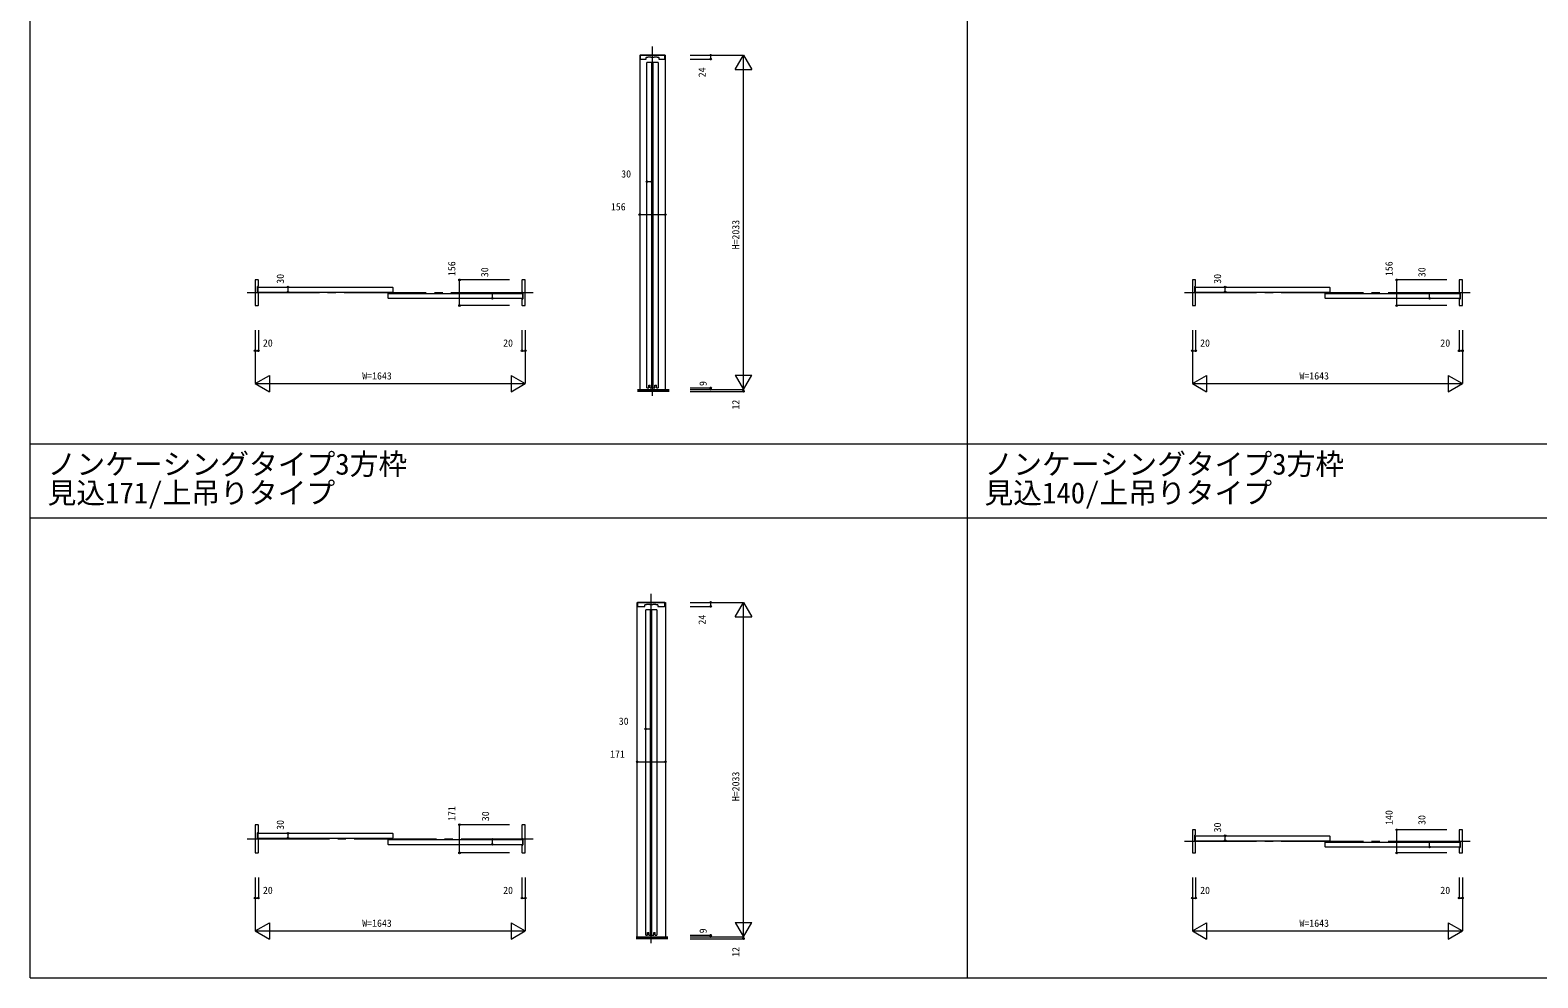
# Model space of a CAD drawing. Units: millimetres, scale not verified. Extents: x -14341 to 14341, y -10000 to 10000.
# Drawn here: x -14341 to -5171, y -10000 to -4235 of the extents above; entities that cross this region are included whole.
import ezdxf
from ezdxf.enums import TextEntityAlignment as Align

# ---------------------------------------------------------------- set-up
doc = ezdxf.new("R2010")
doc.units = ezdxf.units.MM
doc.header["$LTSCALE"] = 50
doc.linetypes.add('USER1', pattern=[13, 10, -1, 1, -1])
doc.layers.add('0-0_0', color=7, linetype='Continuous')
for name, color, linetype, lineweight in [('0-1_YKK_F1', 7, 'Continuous', 18), ('0-4_YKK_N1', 2, 'Continuous', 18), ('0-5_YKK_B1', 4, 'Continuous', 18), ('0-6_YKK_Z1', 7, 'Continuous', 18)]:
    doc.layers.add(name, color=color, linetype=linetype, lineweight=lineweight)
doc.styles.add('ＭＳ ゴシック', font='')
doc.styles.get('ＭＳ ゴシック').set_extended_font_data('MS Gothic')

msp = doc.modelspace()

# ---------------------------------------------------------------- linework, layer by layer
at = {"layer": '0-1_YKK_F1'}
for p, q in [((-14340.51, -10000), (-14340.51, 10000)), ((-8640.51, -10000), (-8640.51, 9500)), ((-14340.51, -6752.5), (14159.49, -6752.5)), ((-14340.51, -7202.5), (14159.49, -7202.5)), ((-14340.51, -10000), (14340.51, -10000))]:
    msp.add_line(p, q, dxfattribs=at)
at = {"layer": '0-4_YKK_N1'}
for p, q in [((-10327.26, -4387.5), (-10002.26, -4387.5)), ((-10202.26, -4387.5), (-10202.26, -4411.5)), ((-10052.26, -4474.1), (-10002.26, -4387.5)), ((-10002.26, -6420.5), (-10002.26, -4387.5)), ((-10002.26, -4387.5), (-9952.26, -4474.1)), ((-10327.26, -4411.5), (-10202.26, -4411.5)), ((-10052.26, -4474.1), (-9952.26, -4474.1)), ((-10589.26, -5156.88), (-10559.26, -5156.88)), ((-10633.26, -5356.88), (-10477.26, -5356.88)), ((-11729.23, -5910.49), (-11729.23, -5754.49)), ((-11424.23, -5754.49), (-11729.23, -5754.49)), ((-6029.23, -5910.49), (-6029.23, -5754.49)), ((-5724.23, -5754.49), (-6029.23, -5754.49)), ((-12772.23, -5828.49), (-12772.23, -5798.49)), ((-11529.23, -5866.49), (-11529.23, -5836.49)), ((-7072.23, -5828.49), (-7072.23, -5798.49)), ((-5829.23, -5866.49), (-5829.23, -5836.49)), ((-11424.23, -5910.49), (-11729.23, -5910.49)), ((-5724.23, -5910.49), (-6029.23, -5910.49)), ((-12972.29, -6060.49), (-12972.29, -6385.49)), ((-12952.29, -6060.49), (-12952.29, -6185.49)), ((-11329.29, -6060.49), (-11329.29, -6385.49)), ((-7272.29, -6060.49), (-7272.29, -6385.49)), ((-7252.29, -6060.49), (-7252.29, -6185.49)), ((-5629.29, -6060.49), (-5629.29, -6385.49)), ((-12972.29, -6185.49), (-12952.29, -6185.49)), ((-7272.29, -6185.49), (-7252.29, -6185.49)), ((-12972.29, -6385.49), (-12885.69, -6335.49)), ((-12972.29, -6385.49), (-11329.29, -6385.49)), ((-12972.29, -6385.49), (-12885.69, -6435.49)), ((-12885.69, -6335.49), (-12885.69, -6435.49)), ((-11415.89, -6335.49), (-11415.89, -6435.49)), ((-11415.89, -6335.49), (-11329.29, -6385.49)), ((-11415.89, -6435.49), (-11329.29, -6385.49)), ((-10052.26, -6333.9), (-9952.26, -6333.9)), ((-10052.26, -6333.9), (-10002.26, -6420.5)), ((-10002.26, -6420.5), (-9952.26, -6333.9)), ((-7272.29, -6385.49), (-7185.69, -6335.49)), ((-7272.29, -6385.49), (-5629.29, -6385.49)), ((-7272.29, -6385.49), (-7185.69, -6435.49)), ((-7185.69, -6335.49), (-7185.69, -6435.49)), ((-5715.89, -6335.49), (-5715.89, -6435.49)), ((-5715.89, -6335.49), (-5629.29, -6385.49)), ((-5715.89, -6435.49), (-5629.29, -6385.49)), ((-10327.26, -6420.5), (-10002.26, -6420.5)), ((-10327.26, -6432.5), (-10002.26, -6432.5)), ((-10002.26, -6420.5), (-10002.26, -6432.5)), ((-10327.26, -7716.69), (-10002.26, -7716.69)), ((-10327.26, -7740.69), (-10202.26, -7740.69)), ((-10202.26, -7716.69), (-10202.26, -7740.69)), ((-10052.26, -7803.3), (-10002.26, -7716.69)), ((-10002.26, -9749.69), (-10002.26, -7716.69)), ((-10002.26, -7716.69), (-9952.26, -7803.3)), ((-10052.26, -7803.3), (-9952.26, -7803.3)), ((-10596.76, -8486.07), (-10566.76, -8486.07)), ((-10648.26, -8686.07), (-10477.26, -8686.07)), ((-11729.23, -9239.68), (-11729.23, -9068.68)), ((-11424.23, -9068.68), (-11729.23, -9068.68)), ((-12772.23, -9150.18), (-12772.23, -9120.18)), ((-11529.23, -9188.18), (-11529.23, -9158.18)), ((-7072.23, -9165.68), (-7072.23, -9135.68)), ((-6029.23, -9239.68), (-6029.23, -9099.68)), ((-5724.23, -9099.68), (-6029.23, -9099.68)), ((-11424.23, -9239.68), (-11729.23, -9239.68)), ((-5724.23, -9239.68), (-6029.23, -9239.68)), ((-5829.23, -9203.68), (-5829.23, -9173.68)), ((-12972.29, -9389.68), (-12972.29, -9714.68)), ((-12952.29, -9389.68), (-12952.29, -9514.68)), ((-11329.29, -9389.68), (-11329.29, -9714.68)), ((-7272.29, -9389.68), (-7272.29, -9714.68)), ((-7252.29, -9389.68), (-7252.29, -9514.68)), ((-5629.29, -9389.68), (-5629.29, -9714.68)), ((-12972.29, -9514.68), (-12952.29, -9514.68)), ((-7272.29, -9514.68), (-7252.29, -9514.68)), ((-12972.29, -9714.68), (-12885.69, -9664.68)), ((-12972.29, -9714.68), (-11329.29, -9714.68)), ((-12972.29, -9714.68), (-12885.69, -9764.68)), ((-12885.69, -9664.68), (-12885.69, -9764.68)), ((-11415.89, -9664.68), (-11415.89, -9764.68)), ((-11415.89, -9664.68), (-11329.29, -9714.68)), ((-11415.89, -9764.68), (-11329.29, -9714.68)), ((-10052.26, -9663.09), (-9952.26, -9663.09)), ((-10052.26, -9663.09), (-10002.26, -9749.69)), ((-10002.26, -9749.69), (-9952.26, -9663.09)), ((-7272.29, -9714.68), (-7185.69, -9664.68)), ((-7272.29, -9714.68), (-5629.29, -9714.68)), ((-7272.29, -9714.68), (-7185.69, -9764.68)), ((-7185.69, -9664.68), (-7185.69, -9764.68)), ((-5715.89, -9664.68), (-5715.89, -9764.68)), ((-5715.89, -9664.68), (-5629.29, -9714.68)), ((-5715.89, -9764.68), (-5629.29, -9714.68)), ((-10327.26, -9749.69), (-10002.26, -9749.69)), ((-10327.26, -9761.69), (-10002.26, -9761.69)), ((-10002.26, -9749.69), (-10002.26, -9761.69))]:
    msp.add_line(p, q, dxfattribs=at)
for points in [[(-11349.29, -6060.49), (-11349.29, -6185.49), (-11329.29, -6185.49)], [(-5649.29, -6060.49), (-5649.29, -6185.49), (-5629.29, -6185.49)], [(-10327.26, -6411.5), (-10202.26, -6411.5), (-10202.26, -6420.5)], [(-11349.29, -9389.68), (-11349.29, -9514.68), (-11329.29, -9514.68)], [(-5649.29, -9389.68), (-5649.29, -9514.68), (-5629.29, -9514.68)], [(-10327.26, -9740.69), (-10202.26, -9740.69), (-10202.26, -9749.69)]]:
    msp.add_lwpolyline(points, dxfattribs=at)
for centre in [(-10202.26, -4387.5), (-10202.26, -4411.5), (-10589.26, -5156.88), (-10559.26, -5156.88), (-10633.26, -5356.88), (-10477.26, -5356.88), (-11729.23, -5754.49), (-6029.23, -5754.49), (-12772.23, -5798.49), (-12772.23, -5828.49), (-11529.23, -5836.49), (-11529.23, -5866.49), (-7072.23, -5798.49), (-7072.23, -5828.49), (-5829.23, -5836.49), (-5829.23, -5866.49), (-11729.23, -5910.49), (-6029.23, -5910.49), (-12972.29, -6185.49), (-12952.29, -6185.49), (-11349.29, -6185.49), (-11329.29, -6185.49), (-7272.29, -6185.49), (-7252.29, -6185.49), (-5649.29, -6185.49), (-5629.29, -6185.49), (-10202.26, -6411.5), (-10202.26, -6420.5), (-10002.26, -6432.5), (-10202.26, -7716.69), (-10202.26, -7740.69), (-10596.76, -8486.07), (-10566.76, -8486.07), (-10648.26, -8686.07), (-10477.26, -8686.07), (-11729.23, -9068.68), (-12772.23, -9120.18), (-12772.23, -9150.18), (-11529.23, -9158.18), (-7072.23, -9135.68), (-7072.23, -9165.68), (-6029.23, -9099.68), (-5829.23, -9173.68), (-11729.23, -9239.68), (-11529.23, -9188.18), (-6029.23, -9239.68), (-5829.23, -9203.68), (-12972.29, -9514.68), (-12952.29, -9514.68), (-11349.29, -9514.68), (-11329.29, -9514.68), (-7272.29, -9514.68), (-7252.29, -9514.68), (-5649.29, -9514.68), (-5629.29, -9514.68), (-10202.26, -9740.69), (-10202.26, -9749.69), (-10002.26, -9761.69)]:
    msp.add_circle(centre, 5, dxfattribs=at)
at = {"layer": '0-5_YKK_B1'}
for p, q in [((-10633.26, -4387.5), (-10633.26, -6420.5)), ((-10633.26, -4387.5), (-10477.26, -4387.5)), ((-10477.26, -6420.3), (-10477.26, -4387.5)), ((-10559.26, -4431.5), (-10589.26, -4431.5)), ((-10589.26, -6411.5), (-10589.26, -4431.5)), ((-10559.26, -6411.5), (-10559.26, -4431.5)), ((-10521.26, -4431.5), (-10551.26, -4431.5)), ((-10551.26, -6411.5), (-10551.26, -4431.5)), ((-10521.26, -4431.5), (-10521.26, -6411.5)), ((-12952.23, -5792.49), (-12952.23, -5756.49)), ((-11349.23, -5756.49), (-11349.23, -5830.49)), ((-7252.23, -5792.49), (-7252.23, -5756.49)), ((-5649.23, -5756.49), (-5649.23, -5830.49)), ((-12957.23, -5831.49), (-12957.23, -5795.49)), ((-12955.73, -5800.49), (-12953.73, -5798.49)), ((-12955.73, -5800.49), (-12955.73, -5826.49)), ((-12955.73, -5826.49), (-12953.73, -5828.49)), ((-12955.23, -5793.49), (-12953.23, -5793.49)), ((-12953.23, -5833.49), (-12955.23, -5833.49)), ((-12953.73, -5798.49), (-12137.76, -5798.49)), ((-12953.73, -5828.49), (-12137.76, -5828.49)), ((-12952.23, -5908.49), (-12952.23, -5834.49)), ((-12165.76, -5838.49), (-12163.76, -5836.49)), ((-12165.76, -5838.49), (-12165.76, -5864.49)), ((-12165.76, -5864.49), (-12163.76, -5866.49)), ((-12163.76, -5836.49), (-11347.73, -5836.49)), ((-12163.76, -5866.49), (-11347.73, -5866.49)), ((-12137.76, -5798.49), (-12135.76, -5800.49)), ((-12137.76, -5828.49), (-12135.76, -5826.49)), ((-12135.76, -5800.49), (-12135.76, -5826.49)), ((-11348.23, -5831.49), (-11346.23, -5831.49)), ((-11347.73, -5836.49), (-11345.73, -5838.49)), ((-11347.73, -5866.49), (-11345.73, -5864.49)), ((-11345.73, -5838.49), (-11345.73, -5864.49)), ((-11344.23, -5833.49), (-11344.23, -5869.49)), ((-7257.23, -5831.49), (-7257.23, -5795.49)), ((-7255.73, -5800.49), (-7253.73, -5798.49)), ((-7255.73, -5800.49), (-7255.73, -5826.49)), ((-7255.73, -5826.49), (-7253.73, -5828.49)), ((-7255.23, -5793.49), (-7253.23, -5793.49)), ((-7253.23, -5833.49), (-7255.23, -5833.49)), ((-7253.73, -5798.49), (-6437.76, -5798.49)), ((-7253.73, -5828.49), (-6437.76, -5828.49)), ((-7252.23, -5908.49), (-7252.23, -5834.49)), ((-6465.76, -5838.49), (-6463.76, -5836.49)), ((-6465.76, -5838.49), (-6465.76, -5864.49)), ((-6465.76, -5864.49), (-6463.76, -5866.49)), ((-6463.76, -5836.49), (-5647.73, -5836.49)), ((-6463.76, -5866.49), (-5647.73, -5866.49)), ((-6437.76, -5798.49), (-6435.76, -5800.49)), ((-6437.76, -5828.49), (-6435.76, -5826.49)), ((-6435.76, -5800.49), (-6435.76, -5826.49)), ((-5648.23, -5831.49), (-5646.23, -5831.49)), ((-5647.73, -5836.49), (-5645.73, -5838.49)), ((-5647.73, -5866.49), (-5645.73, -5864.49)), ((-5645.73, -5838.49), (-5645.73, -5864.49)), ((-5644.23, -5833.49), (-5644.23, -5869.49)), ((-11349.23, -5872.49), (-11349.23, -5908.49)), ((-11346.23, -5871.49), (-11348.23, -5871.49)), ((-5649.23, -5872.49), (-5649.23, -5908.49)), ((-5646.23, -5871.49), (-5648.23, -5871.49)), ((-10589.26, -6411.5), (-10578.76, -6411.5)), ((-10578.76, -6411.5), (-10578.76, -6395.5)), ((-10578.76, -6395.5), (-10569.76, -6395.5)), ((-10569.76, -6411.5), (-10569.76, -6395.5)), ((-10569.76, -6411.5), (-10559.26, -6411.5)), ((-10551.26, -6411.5), (-10540.76, -6411.5)), ((-10540.76, -6411.5), (-10540.76, -6395.5)), ((-10540.76, -6395.5), (-10531.76, -6395.5)), ((-10531.76, -6411.5), (-10531.76, -6395.5)), ((-10531.76, -6411.5), (-10521.26, -6411.5)), ((-10648.26, -9749.69), (-10648.26, -7716.69)), ((-10648.26, -7716.69), (-10477.26, -7716.69)), ((-10620.96, -7716.49), (-10620.96, -7716.69)), ((-10566.76, -7760.69), (-10596.76, -7760.69)), ((-10596.76, -9740.69), (-10596.76, -7760.69)), ((-10566.76, -9740.69), (-10566.76, -7760.69)), ((-10528.76, -7760.69), (-10558.76, -7760.69)), ((-10558.76, -9740.69), (-10558.76, -7760.69)), ((-10528.76, -7760.69), (-10528.76, -9740.69)), ((-10477.26, -7716.69), (-10477.26, -9749.49)), ((-12952.23, -9114.18), (-12952.23, -9070.68)), ((-11349.23, -9070.68), (-11349.23, -9152.18)), ((-12957.23, -9153.18), (-12957.23, -9117.18)), ((-12955.73, -9122.18), (-12953.73, -9120.18)), ((-12955.73, -9122.18), (-12955.73, -9148.18)), ((-12955.73, -9148.18), (-12953.73, -9150.18)), ((-12955.23, -9115.18), (-12953.23, -9115.18)), ((-12953.23, -9155.18), (-12955.23, -9155.18)), ((-12953.73, -9120.18), (-12137.76, -9120.18)), ((-12953.73, -9150.18), (-12137.76, -9150.18)), ((-12952.23, -9237.68), (-12952.23, -9156.18)), ((-12165.76, -9160.18), (-12163.76, -9158.18)), ((-12165.76, -9160.18), (-12165.76, -9186.18)), ((-12163.76, -9158.18), (-11347.73, -9158.18)), ((-12137.76, -9120.18), (-12135.76, -9122.18)), ((-12137.76, -9150.18), (-12135.76, -9148.18)), ((-12135.76, -9122.18), (-12135.76, -9148.18)), ((-11348.23, -9153.18), (-11346.23, -9153.18)), ((-11347.73, -9158.18), (-11345.73, -9160.18)), ((-11345.73, -9160.18), (-11345.73, -9186.18)), ((-11344.23, -9155.18), (-11344.23, -9191.18)), ((-7257.23, -9168.68), (-7257.23, -9132.68)), ((-7255.73, -9137.68), (-7253.73, -9135.68)), ((-7255.73, -9137.68), (-7255.73, -9163.68)), ((-7255.73, -9163.68), (-7253.73, -9165.68)), ((-7255.23, -9130.68), (-7253.23, -9130.68)), ((-7253.73, -9135.68), (-6437.69, -9135.68)), ((-7253.73, -9165.68), (-6437.69, -9165.68)), ((-7252.23, -9129.68), (-7252.23, -9101.68)), ((-6437.69, -9135.68), (-6435.69, -9137.68)), ((-6437.69, -9165.68), (-6435.69, -9163.68)), ((-6435.69, -9137.68), (-6435.69, -9163.68)), ((-5649.23, -9101.68), (-5649.23, -9167.68)), ((-5648.23, -9168.68), (-5646.23, -9168.68)), ((-12165.76, -9186.18), (-12163.76, -9188.18)), ((-12163.76, -9188.18), (-11347.73, -9188.18)), ((-11349.23, -9194.18), (-11349.23, -9237.68)), ((-11346.23, -9193.18), (-11348.23, -9193.18)), ((-11347.73, -9188.18), (-11345.73, -9186.18)), ((-7253.23, -9170.68), (-7255.23, -9170.68)), ((-7252.23, -9237.68), (-7252.23, -9171.68)), ((-6465.69, -9175.68), (-6463.69, -9173.68)), ((-6465.69, -9175.68), (-6465.69, -9201.68)), ((-6465.69, -9201.68), (-6463.69, -9203.68)), ((-6463.69, -9173.68), (-5647.73, -9173.68)), ((-6463.69, -9203.68), (-5647.73, -9203.68)), ((-5649.23, -9209.68), (-5649.23, -9237.68)), ((-5646.23, -9208.68), (-5648.23, -9208.68)), ((-5647.73, -9173.68), (-5645.73, -9175.68)), ((-5647.73, -9203.68), (-5645.73, -9201.68)), ((-5645.73, -9175.68), (-5645.73, -9201.68)), ((-5644.23, -9170.68), (-5644.23, -9206.68)), ((-10596.76, -9740.69), (-10586.26, -9740.69)), ((-10586.26, -9740.69), (-10586.26, -9724.69)), ((-10586.26, -9724.69), (-10577.26, -9724.69)), ((-10577.26, -9740.69), (-10577.26, -9724.69)), ((-10577.26, -9740.69), (-10566.76, -9740.69)), ((-10558.76, -9740.69), (-10548.26, -9740.69)), ((-10548.26, -9740.69), (-10548.26, -9724.69)), ((-10548.26, -9724.69), (-10539.26, -9724.69)), ((-10539.26, -9740.69), (-10539.26, -9724.69)), ((-10539.26, -9740.69), (-10528.76, -9740.69))]:
    msp.add_line(p, q, dxfattribs=at)
for points in [[(-10479.76, -4409.5), (-10479.76, -4387.5), (-10630.76, -4387.5), (-10630.76, -4409.5)], [(-10591.96, -4400.3), (-10583.76, -4400.3), (-10583.76, -4397.5), (-10564.76, -4397.5), (-10564.76, -4400.3), (-10545.76, -4400.3), (-10545.76, -4397.5), (-10526.76, -4397.5), (-10526.76, -4400.3), (-10518.56, -4400.3)], [(-10628.76, -4411.5), (-10594.46, -4411.5), (-10593.96, -4411), (-10593.96, -4402.3)], [(-10516.56, -4402.3), (-10516.56, -4411), (-10516.06, -4411.5), (-10481.76, -4411.5)], [(-12954.23, -5754.49), (-12972.23, -5754.49), (-12972.23, -5779.49), (-12972.23, -5885.49), (-12972.23, -5910.49), (-12954.23, -5910.49)], [(-11347.23, -5910.49), (-11329.23, -5910.49), (-11329.23, -5885.49), (-11329.23, -5779.49), (-11329.23, -5754.49), (-11347.23, -5754.49)], [(-7254.23, -5754.49), (-7272.23, -5754.49), (-7272.23, -5779.49), (-7272.23, -5885.49), (-7272.23, -5910.49), (-7254.23, -5910.49)], [(-5647.23, -5910.49), (-5629.23, -5910.49), (-5629.23, -5885.49), (-5629.23, -5779.49), (-5629.23, -5754.49), (-5647.23, -5754.49)], [(-10479.76, -7738.69), (-10479.76, -7716.69), (-10645.76, -7716.69), (-10645.76, -7738.69)], [(-10643.76, -7740.69), (-10601.96, -7740.69), (-10601.46, -7740.19), (-10601.46, -7731.49)], [(-10599.46, -7729.49), (-10591.26, -7729.49), (-10591.26, -7726.69), (-10572.26, -7726.69), (-10572.26, -7729.49), (-10553.26, -7729.49), (-10553.26, -7726.69), (-10534.26, -7726.69), (-10534.26, -7729.49), (-10526.06, -7729.49)], [(-10524.06, -7731.49), (-10524.06, -7740.19), (-10523.56, -7740.69), (-10481.76, -7740.69)], [(-12954.23, -9068.68), (-12972.23, -9068.68), (-12972.23, -9101.18), (-12972.23, -9207.18), (-12972.23, -9239.68), (-12954.23, -9239.68)], [(-11347.23, -9239.68), (-11329.23, -9239.68), (-11329.23, -9207.18), (-11329.23, -9101.18), (-11329.23, -9068.68), (-11347.23, -9068.68)], [(-7254.23, -9099.68), (-7272.23, -9099.68), (-7272.23, -9101.68), (-7272.23, -9237.68), (-7272.23, -9239.68), (-7254.23, -9239.68)], [(-5647.23, -9239.68), (-5629.23, -9239.68), (-5629.23, -9237.68), (-5629.23, -9101.68), (-5629.23, -9099.68), (-5647.23, -9099.68)]]:
    msp.add_lwpolyline(points, dxfattribs=at)
for centre, radius, start, end in [((-10591.96, -4402.3), 2, 90, 180), ((-10518.56, -4402.3), 2, 0, 90), ((-10628.76, -4409.5), 2, 180.00001, 270.00001), ((-10481.76, -4409.5), 2, 270, 0), ((-12954.23, -5756.49), 2, 0, 90), ((-11347.23, -5756.49), 2, 90, 180), ((-7254.23, -5756.49), 2, 0, 90), ((-5647.23, -5756.49), 2, 90, 180), ((-12955.23, -5795.49), 2, 90, 180), ((-12955.23, -5831.49), 2, 180, 270), ((-12953.23, -5792.49), 1, 270, 0), ((-12953.23, -5834.49), 1, 0, 90), ((-11348.23, -5830.49), 1, 180, 270), ((-11346.23, -5833.49), 2, 0, 90), ((-7255.23, -5795.49), 2, 90, 180), ((-7255.23, -5831.49), 2, 180, 270), ((-7253.23, -5792.49), 1, 270, 0), ((-7253.23, -5834.49), 1, 0, 90), ((-5648.23, -5830.49), 1, 180, 270), ((-5646.23, -5833.49), 2, 0, 90), ((-12954.23, -5908.49), 2, 270, 0), ((-11348.23, -5872.49), 1, 90, 180), ((-11347.23, -5908.49), 2, 180, 270), ((-11346.23, -5869.49), 2, 270, 0), ((-7254.23, -5908.49), 2, 270, 0), ((-5648.23, -5872.49), 1, 90, 180), ((-5647.23, -5908.49), 2, 180, 270), ((-5646.23, -5869.49), 2, 270, 0), ((-10643.76, -7738.69), 2, 180.00001, 270.00001), ((-10599.46, -7731.49), 2, 90, 180), ((-10526.06, -7731.49), 2, 0, 90), ((-10481.76, -7738.69), 2, 270, 0), ((-12954.23, -9070.68), 2, 0, 90), ((-11347.23, -9070.68), 2, 90, 180), ((-12955.23, -9117.18), 2, 90, 180), ((-12955.23, -9153.18), 2, 180, 270), ((-12953.23, -9114.18), 1, 270, 0), ((-12953.23, -9156.18), 1, 0, 90), ((-11348.23, -9152.18), 1, 180, 270), ((-11346.23, -9155.18), 2, 0, 90), ((-7255.23, -9132.68), 2, 90, 180), ((-7255.23, -9168.68), 2, 180, 270), ((-7254.23, -9101.68), 2, 0, 90), ((-7253.23, -9129.68), 1, 270, 0), ((-5647.23, -9101.68), 2, 90, 180), ((-5648.23, -9167.68), 1, 180, 270), ((-5646.23, -9170.68), 2, 0, 90), ((-12954.23, -9237.68), 2, 270, 0), ((-11348.23, -9194.18), 1, 90, 180), ((-11347.23, -9237.68), 2, 180, 270), ((-11346.23, -9191.18), 2, 270, 0), ((-7254.23, -9237.68), 2, 270, 0), ((-7253.23, -9171.68), 1, 0, 90), ((-5648.23, -9209.68), 1, 90, 180), ((-5647.23, -9237.68), 2, 180, 270), ((-5646.23, -9206.68), 2, 270, 0)]:
    msp.add_arc(centre, radius, start, end, dxfattribs=at)
at = {"layer": '0-6_YKK_Z1', "linetype": 'USER1'}
for p, q in [((-10555.26, -6460.52), (-10555.26, -4335.34)), ((-11281.66, -5832.49), (-13019.73, -5832.49)), ((-5581.66, -5832.49), (-7319.73, -5832.49)), ((-10562.76, -9789.72), (-10562.76, -7664.53)), ((-13019.73, -9154.18), (-11281.66, -9154.18)), ((-5581.66, -9169.68), (-7319.73, -9169.68))]:
    msp.add_line(p, q, dxfattribs=at)
at = {"layer": '0-6_YKK_Z1'}
for p, q in [((-10646.47, -6420.5), (-10455.14, -6420.5)), ((-10646.47, -6423.5), (-10455.14, -6423.5)), ((-10646.47, -6426.5), (-10455.14, -6426.5)), ((-10646.47, -6429.5), (-10455.14, -6429.5)), ((-10455.14, -6432.7), (-10646.47, -6432.7)), ((-10653.97, -9749.69), (-10462.64, -9749.69)), ((-10653.97, -9752.69), (-10462.64, -9752.69)), ((-10653.97, -9755.69), (-10462.64, -9755.69)), ((-10653.97, -9758.69), (-10462.64, -9758.69)), ((-10462.64, -9761.89), (-10653.97, -9761.89))]:
    msp.add_line(p, q, dxfattribs=at)

# ---------------------------------------------------------------- texts
at = {"layer": '0-0_0', "style": 'ＭＳ ゴシック'}
for s, p in [('ノンケーシングタイプ3方枠', (-14234.51, -6977.5)), ('ノンケーシングタイプ3方枠', (-8536.51, -6977.5)), ('見込171/上吊りタイプ', (-14234.51, -7152.5)), ('見込140/上吊りタイプ', (-8536.51, -7152.5))]:
    msp.add_text(s, height=128.3, dxfattribs=at).set_placement(p, align=Align.BOTTOM_LEFT)
at = {"layer": '0-4_YKK_N1', "color": 7, "style": 'ＭＳ ゴシック'}
for s, p in [('24', (-10219.13, -4522.03)), ('H=2033', (-10014.26, -5569)), ('156', (-11741.23, -5731.19)), ('30', (-11541.23, -5737.9)), ('156', (-6041.23, -5731.19)), ('30', (-5841.23, -5737.9)), ('30', (-12784.23, -5777.9)), ('30', (-7084.23, -5777.9)), ('9', (-10213.01, -6399.99)), ('12', (-10014.26, -6543.16)), ('24', (-10219.13, -7851.22)), ('H=2033', (-10014.26, -8925.16)), ('171', (-11741.23, -9045.39)), ('140', (-6041.23, -9069.6)), ('30', (-12784.23, -9099.6)), ('30', (-11536.33, -9047.04)), ('30', (-7084.23, -9115.1)), ('30', (-5841.23, -9069.6)), ('9', (-10213.01, -9729.19)), ('12', (-10014.26, -9872.35))]:
    msp.add_text(s, height=43.99, rotation=90, dxfattribs=at).set_placement(p, align=Align.BOTTOM_LEFT)
for s, p in [('30', (-10745.69, -5144.88)), ('156', (-10808.43, -5344.88)), ('20', (-12924.96, -6173.49)), ('20', (-11463.88, -6173.49)), ('20', (-7224.96, -6173.49)), ('20', (-5763.88, -6173.49)), ('W=1643', (-12320.79, -6373.49)), ('W=1643', (-6620.79, -6373.49)), ('30', (-10760.69, -8474.07)), ('171', (-10813.43, -8674.07)), ('20', (-12924.96, -9502.68)), ('20', (-11463.88, -9502.68)), ('20', (-7224.96, -9502.68)), ('20', (-5763.88, -9502.68)), ('W=1643', (-12320.79, -9702.68)), ('W=1643', (-6620.79, -9702.68))]:
    msp.add_text(s, height=43.99, dxfattribs=at).set_placement(p, align=Align.BOTTOM_LEFT)

doc.saveas('drawing.dxf')
